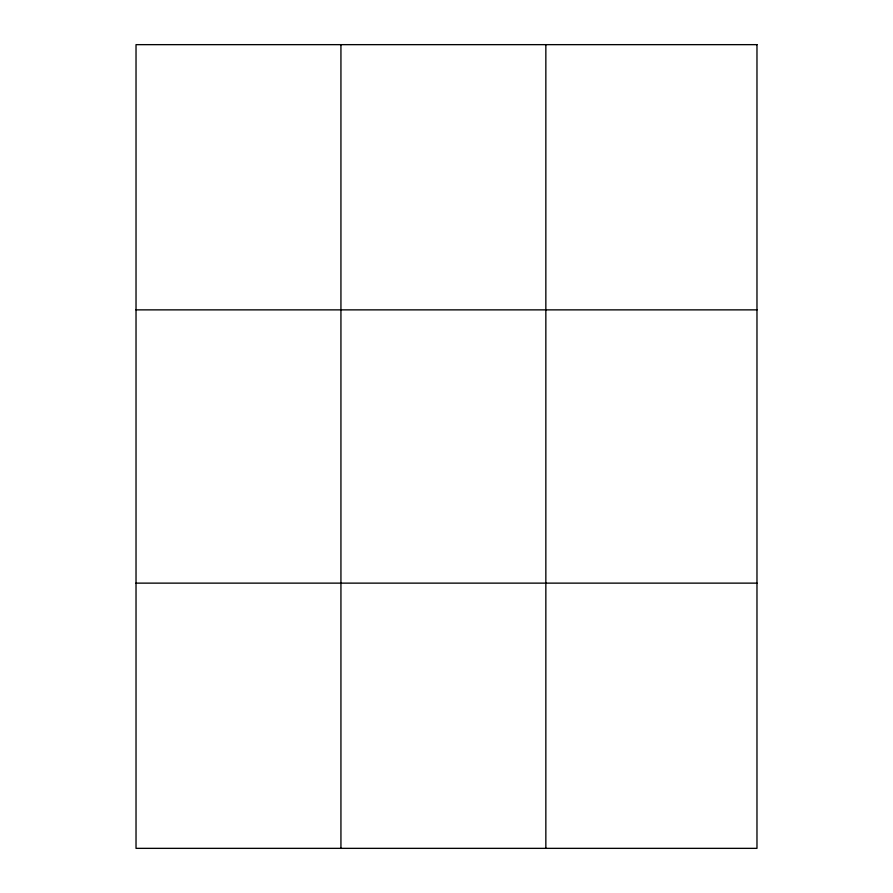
<?xml version="1.0" encoding="UTF-8"?>
<svg xmlns="http://www.w3.org/2000/svg" width="893" height="893" viewBox="0 0 893 893"><rect width="100%" height="100%" fill="white"/><g stroke="black" fill="none" stroke-linecap="round" stroke-linejoin="round"><path stroke-width="1.34" d="M340.936 44.65L340.936 848.35M545.846 44.65L545.846 848.35M136.026 309.871L756.974 309.871M136.026 583.129L756.974 583.129M756.974 44.65L756.974 848.35L136.026 848.35L136.026 44.65L756.974 44.65"/></g></svg>
